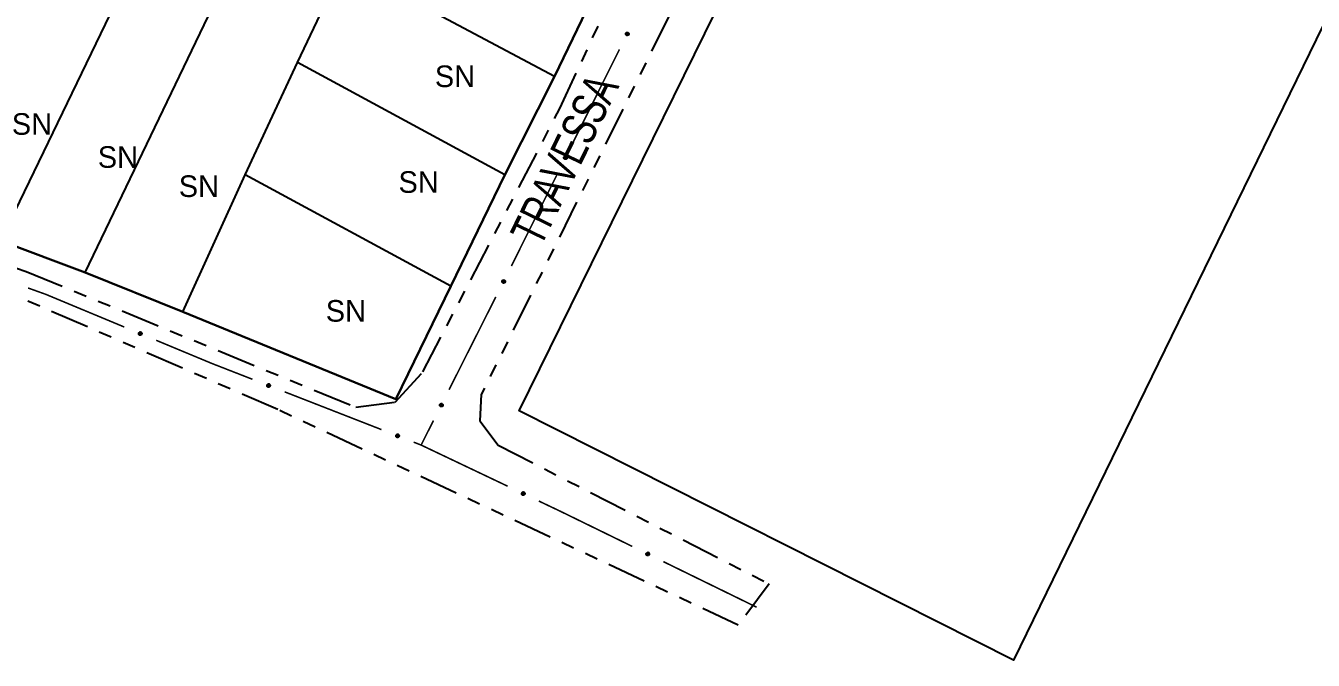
# Model space of a CAD drawing. Extents: x 203665 to 205970, y 4870865 to 4873745.
# Drawn here: x 205317 to 205465.8, y 4873037.1 to 4873110.5 of the extents above; entities that cross this region are included whole.
import ezdxf
from ezdxf.enums import TextEntityAlignment as Align

# ---------------------------------------------------------------- set-up
doc = ezdxf.new("R2010")
doc.units = 0
doc.header["$LTSCALE"] = 1.5
doc.header["$MEASUREMENT"] = 0
doc.linetypes.add('TRACO_25', pattern=[8, 3, -1, 1, -1, 1, -1])
for name, color, linetype in [('CD_MALHA_LOTES', 7, 'CONTINUOUS'), ('RU-QUADRA', 210, 'CONTINUOUS'), ('SV-EIXO-RUA-N-PAV', 6, 'CONTINUOUS'), ('SV-RUA-NAO-PAV', 7, 'CONTINUOUS'), ('SV-TXT-RUA-N-PAV', 7, 'CONTINUOUS'), ('Th_NmrPort', 1, 'CONTINUOUS')]:
    doc.layers.add(name, color=color, linetype=linetype)
doc.styles.add('ARIAL', font='ARIAL.SHX')

msp = doc.modelspace()

# ---------------------------------------------------------------- linework, layer by layer
at = {"layer": 'CD_MALHA_LOTES', "linetype": 'Continuous', "flags": 128}
for points in [[(205374.019598, 4873065.967355), (205433.587825, 4873187.200051)], [(205490.448405, 4873158.900776), (205431.142209, 4873037.14402)], [(205314.077306, 4873085.657892), (205331.151619, 4873121.043787)], [(205378.068862, 4873104.662344), (205353.422462, 4873117.777396)], [(205323.826987, 4873081.995575), (205340.455883, 4873116.589618)], [(205382.819975, 4873114.511006), (205378.068862, 4873104.662344)], [(205348.374405, 4873106.246049), (205351.046906, 4873111.838505)], [(205342.336532, 4873093.279469), (205348.374405, 4873106.246049)], [(205372.327934, 4873093.279469), (205348.374405, 4873106.246049)], [(205378.068862, 4873104.662344), (205372.327934, 4873093.279469)], [(205335.11088, 4873077.442425), (205342.336532, 4873093.279469)], [(205366.092097, 4873080.411871), (205342.336532, 4873093.279469)], [(205372.327934, 4873093.279469), (205366.092097, 4873080.411871)], [(205323.826987, 4873081.995575), (205314.077306, 4873085.657892)], [(205335.11088, 4873077.442425), (205323.826987, 4873081.995575)], [(205366.092097, 4873080.411871), (205359.75728, 4873067.34631)], [(205359.75728, 4873067.34631), (205335.11088, 4873077.442425)], [(205431.142209, 4873037.14402), (205374.019598, 4873065.967355)]]:
    msp.add_lwpolyline(points, dxfattribs=at)
at = {"layer": 'RU-QUADRA', "linetype": 'Continuous', "flags": 128}
msp.add_lwpolyline([(205433.587825, 4873187.200051), (205490.448405, 4873158.900776), (205431.142209, 4873037.14402), (205374.019598, 4873065.967355)], close=True, dxfattribs=at)
msp.add_lwpolyline([(205314.077306, 4873085.657892), (205323.826987, 4873081.995575), (205335.11088, 4873077.442425), (205359.75728, 4873067.34631), (205366.092097, 4873080.411871), (205372.327934, 4873093.279469), (205378.068862, 4873104.662344), (205382.819975, 4873114.511006), (205387.769051, 4873124.50814), (205362.825707, 4873136.682868), (205352.63061, 4873141.582453), (205343.425328, 4873146.432548), (205332.784815, 4873151.530096), (205323.282588, 4873156.281209), (205312.444111, 4873161.230286)], dxfattribs=at)
at = {"layer": 'SV-EIXO-RUA-N-PAV'}
for points in [[(205386.651811, 4873109.651), (205386.667981, 4873109.604842), (205386.672439, 4873109.561865), (205386.665841, 4873109.52495), (205386.651504, 4873109.493849), (205386.633254, 4873109.463683), (205386.608143, 4873109.43733), (205386.573794, 4873109.414254), (205386.527605, 4873109.397708), (205386.483279, 4873109.396034), (205386.446742, 4873109.400566), (205386.413451, 4873109.413649), (205386.384443, 4873109.431869), (205386.357931, 4873109.458858), (205386.334886, 4873109.493895), (205386.319372, 4873109.540743), (205386.31529, 4873109.582906), (205386.32261, 4873109.618445), (205386.335974, 4873109.65183), (205386.354976, 4873109.682404), (205386.379774, 4873109.708131), (205386.415093, 4873109.731271), (205386.461534, 4873109.74597), (205386.503541, 4873109.750521), (205386.539173, 4873109.743702), (205386.571744, 4873109.729805), (205386.602223, 4873109.711868), (205386.629765, 4873109.687729), (205386.651811, 4873109.651)], [(205379.511273, 4873095.332735), (205379.527443, 4873095.286577), (205379.531902, 4873095.2436), (205379.525303, 4873095.206684), (205379.510967, 4873095.175584), (205379.492716, 4873095.145418), (205379.467606, 4873095.119064), (205379.433257, 4873095.095988), (205379.387068, 4873095.079442), (205379.342742, 4873095.077768), (205379.306204, 4873095.082301), (205379.272913, 4873095.095383), (205379.243906, 4873095.113604), (205379.217394, 4873095.140592), (205379.194348, 4873095.17563), (205379.178835, 4873095.222478), (205379.174753, 4873095.264641), (205379.182073, 4873095.30018), (205379.195436, 4873095.333565), (205379.214438, 4873095.364138), (205379.239236, 4873095.389865), (205379.274555, 4873095.413005), (205379.320997, 4873095.427704), (205379.363003, 4873095.432256), (205379.398635, 4873095.425437), (205379.431207, 4873095.41154), (205379.461685, 4873095.393603), (205379.489227, 4873095.369464), (205379.511273, 4873095.332735)], [(205372.364971, 4873081.016835), (205372.380945, 4873080.970609), (205372.38522, 4873080.927613), (205372.378465, 4873080.890726), (205372.363996, 4873080.859687), (205372.345617, 4873080.829599), (205372.320395, 4873080.803353), (205372.285948, 4873080.780423), (205372.239689, 4873080.764074), (205372.195356, 4873080.762589), (205372.158838, 4873080.767277), (205372.125604, 4873080.7805), (205372.096674, 4873080.798844), (205372.070277, 4873080.825945), (205372.047381, 4873080.861081), (205372.032067, 4873080.907994), (205372.028164, 4873080.950174), (205372.035635, 4873080.985682), (205372.049141, 4873081.019009), (205372.068272, 4873081.049502), (205372.09318, 4873081.075123), (205372.128597, 4873081.098112), (205372.175101, 4873081.112614), (205372.217126, 4873081.116986), (205372.252729, 4873081.110016), (205372.285241, 4873081.095981), (205372.315643, 4873081.077914), (205372.343082, 4873081.053658), (205372.364971, 4873081.016835)], [(205330.296937, 4873074.752425), (205330.251987, 4873074.73315), (205330.209413, 4873074.725777), (205330.172134, 4873074.729847), (205330.14013, 4873074.742033), (205330.108792, 4873074.758188), (205330.08079, 4873074.781447), (205330.055429, 4873074.814145), (205330.035778, 4873074.859101), (205330.031091, 4873074.90321), (205330.033126, 4873074.939971), (205330.043911, 4873074.974075), (205330.060115, 4873075.004256), (205330.085237, 4873075.032543), (205330.118624, 4873075.05792), (205330.164307, 4873075.076587), (205330.206095, 4873075.083529), (205330.24205, 4873075.078646), (205330.276267, 4873075.067585), (205330.308063, 4873075.050709), (205330.335418, 4873075.02772), (205330.360908, 4873074.994057), (205330.378735, 4873074.948724), (205330.386135, 4873074.907125), (205330.381757, 4873074.871111), (205330.37011, 4873074.837669), (205330.354289, 4873074.806041), (205330.332081, 4873074.776919), (205330.296937, 4873074.752425)], [(205345.130819, 4873068.752159), (205345.086314, 4873068.731877), (205345.043917, 4873068.723546), (205345.006556, 4873068.726776), (205344.974285, 4873068.738238), (205344.942591, 4873068.753683), (205344.914072, 4873068.776305), (205344.887982, 4873068.808424), (205344.867323, 4873068.852925), (205344.861643, 4873068.896918), (205344.862849, 4873068.933716), (205344.872864, 4873068.968054), (205344.888384, 4873068.998592), (205344.912862, 4873069.027438), (205344.94567, 4873069.053561), (205344.99092, 4873069.073251), (205345.032541, 4873069.081134), (205345.068597, 4873069.077061), (205345.103054, 4873069.066774), (205345.135222, 4873069.050618), (205345.163089, 4873069.028251), (205345.189331, 4873068.995171), (205345.208173, 4873068.950251), (205345.216509, 4873068.908829), (205345.212944, 4873068.872726), (205345.202052, 4873068.83903), (205345.186948, 4873068.807053), (205345.165401, 4873068.777439), (205345.130819, 4873068.752159)], [(205365.16357, 4873066.729085), (205365.179543, 4873066.682858), (205365.183819, 4873066.639863), (205365.177064, 4873066.602976), (205365.162595, 4873066.571936), (205365.144216, 4873066.541848), (205365.118994, 4873066.515602), (205365.084547, 4873066.492672), (205365.038288, 4873066.476323), (205364.993955, 4873066.474838), (205364.957437, 4873066.479526), (205364.924202, 4873066.49275), (205364.895273, 4873066.511093), (205364.868876, 4873066.538195), (205364.84598, 4873066.57333), (205364.830666, 4873066.620243), (205364.826763, 4873066.662424), (205364.834234, 4873066.697931), (205364.84774, 4873066.731259), (205364.866871, 4873066.761751), (205364.891779, 4873066.787372), (205364.927196, 4873066.810362), (205364.973699, 4873066.824863), (205365.015725, 4873066.829236), (205365.051328, 4873066.822265), (205365.08384, 4873066.80823), (205365.114242, 4873066.790163), (205365.141681, 4873066.765907), (205365.16357, 4873066.729085)], [(205360.03669, 4873062.937092), (205359.992185, 4873062.91681), (205359.949788, 4873062.908479), (205359.912427, 4873062.911708), (205359.880156, 4873062.923171), (205359.848462, 4873062.938616), (205359.819943, 4873062.961238), (205359.793853, 4873062.993357), (205359.773194, 4873063.037858), (205359.767514, 4873063.081851), (205359.76872, 4873063.118649), (205359.778735, 4873063.152987), (205359.794255, 4873063.183525), (205359.818733, 4873063.212371), (205359.851541, 4873063.238494), (205359.896791, 4873063.258184), (205359.938412, 4873063.266066), (205359.974468, 4873063.261994), (205360.008925, 4873063.251707), (205360.041093, 4873063.235551), (205360.06896, 4873063.213184), (205360.095202, 4873063.180104), (205360.114044, 4873063.135184), (205360.12238, 4873063.093762), (205360.118815, 4873063.057659), (205360.107923, 4873063.023963), (205360.092819, 4873062.991986), (205360.071272, 4873062.962372), (205360.03669, 4873062.937092)], [(205374.55692, 4873056.249981), (205374.511069, 4873056.23296), (205374.468181, 4873056.227708), (205374.43115, 4873056.233623), (205374.39979, 4873056.247382), (205374.369292, 4873056.265072), (205374.342479, 4873056.289691), (205374.318772, 4873056.323608), (205374.301375, 4873056.369483), (205374.298882, 4873056.413771), (205374.302738, 4873056.450386), (205374.315203, 4873056.483913), (205374.332884, 4873056.513252), (205374.359378, 4873056.540258), (205374.393984, 4873056.563947), (205374.440537, 4873056.580324), (205374.482618, 4873056.585185), (205374.518286, 4873056.578523), (205374.551912, 4873056.565779), (205374.582831, 4873056.547346), (205374.609012, 4873056.523027), (205374.632801, 4873056.488142), (205374.648356, 4873056.44198), (205374.653683, 4873056.400065), (205374.647524, 4873056.364313), (205374.634232, 4873056.33149), (205374.616861, 4873056.300685), (205374.593235, 4873056.272702), (205374.55692, 4873056.249981)], [(205388.951081, 4873049.266842), (205388.905049, 4873049.250314), (205388.862108, 4873049.245522), (205388.825143, 4873049.251834), (205388.793932, 4873049.265929), (205388.763625, 4873049.283945), (205388.737078, 4873049.30885), (205388.713736, 4873049.343019), (205388.696832, 4873049.389078), (205388.694815, 4873049.43339), (205388.699063, 4873049.469962), (205388.711887, 4873049.503353), (205388.729882, 4873049.532501), (205388.756664, 4873049.559222), (205388.791522, 4873049.582538), (205388.838248, 4873049.598415), (205388.880378, 4873049.602824), (205388.915973, 4873049.59578), (205388.94946, 4873049.582676), (205388.98018, 4873049.563912), (205389.006099, 4873049.539314), (205389.029512, 4873049.504175), (205389.044571, 4873049.457849), (205389.049448, 4873049.415879), (205389.042906, 4873049.380195), (205389.029262, 4873049.347517), (205389.011562, 4873049.3169), (205388.987638, 4873049.289172), (205388.951081, 4873049.266842)]]:
    msp.add_lwpolyline(points, close=True, dxfattribs=at)
for points in [[(205386.354976, 4873109.682404), (205386.31529, 4873109.582906)], [(205386.379774, 4873109.708131), (205386.319372, 4873109.540743)], [(205386.366006, 4873109.6911), (205386.319757, 4873109.567785)], [(205386.397105, 4873109.713711), (205386.330176, 4873109.524469)], [(205386.415093, 4873109.731271), (205386.334886, 4873109.493895)], [(205386.437969, 4873109.734501), (205386.347309, 4873109.479329)], [(205386.461534, 4873109.74597), (205386.357931, 4873109.458858)], [(205386.480672, 4873109.74675), (205386.372359, 4873109.450064)], [(205386.503541, 4873109.750521), (205386.384443, 4873109.431869)], [(205386.51912, 4873109.744349), (205386.399845, 4873109.425683)], [(205386.539173, 4873109.743702), (205386.413451, 4873109.413649)], [(205386.553913, 4873109.734622), (205386.428543, 4873109.409847)], [(205386.571744, 4873109.729805), (205386.446742, 4873109.400566)], [(205386.586274, 4873109.716959), (205386.468826, 4873109.401956)], [(205386.602223, 4873109.711868), (205386.483279, 4873109.396034)], [(205386.613756, 4873109.695629), (205386.507882, 4873109.400776)], [(205386.629765, 4873109.687729), (205386.527605, 4873109.397708)], [(205386.638803, 4873109.669415), (205386.550589, 4873109.409974)], [(205386.651811, 4873109.651), (205386.573794, 4873109.414254)], [(205386.659597, 4873109.6255), (205386.593892, 4873109.432598)], [(205386.667981, 4873109.604842), (205386.608143, 4873109.43733)], [(205386.670628, 4873109.580354), (205386.623766, 4873109.458869)], [(205386.672439, 4873109.561865), (205386.633254, 4873109.463683)], [(205379.214438, 4873095.364138), (205379.174753, 4873095.264641)], [(205379.239236, 4873095.389865), (205379.178835, 4873095.222478)], [(205379.225469, 4873095.372834), (205379.179219, 4873095.249519)], [(205379.256567, 4873095.395445), (205379.189638, 4873095.206203)], [(205379.274555, 4873095.413005), (205379.194348, 4873095.17563)], [(205379.297431, 4873095.416236), (205379.206772, 4873095.161064)], [(205379.320997, 4873095.427704), (205379.217394, 4873095.140592)], [(205379.340135, 4873095.428485), (205379.231822, 4873095.131799)], [(205379.363003, 4873095.432256), (205379.243906, 4873095.113604)], [(205379.378582, 4873095.426084), (205379.259308, 4873095.107418)], [(205379.398635, 4873095.425437), (205379.272913, 4873095.095383)], [(205379.413376, 4873095.416356), (205379.288005, 4873095.091582)], [(205379.431207, 4873095.41154), (205379.306204, 4873095.082301)], [(205379.445736, 4873095.398693), (205379.328289, 4873095.083691)], [(205379.461685, 4873095.393603), (205379.342742, 4873095.077768)], [(205379.473219, 4873095.377364), (205379.367345, 4873095.082511)], [(205379.489227, 4873095.369464), (205379.387068, 4873095.079442)], [(205379.498266, 4873095.35115), (205379.410052, 4873095.091709)], [(205379.511273, 4873095.332735), (205379.433257, 4873095.095988)], [(205379.519059, 4873095.307234), (205379.453355, 4873095.114332)], [(205379.527443, 4873095.286577), (205379.467606, 4873095.119064)], [(205379.53009, 4873095.262089), (205379.483229, 4873095.140603)], [(205379.531902, 4873095.2436), (205379.492716, 4873095.145418)], [(205372.068272, 4873081.049502), (205372.028164, 4873080.950174)], [(205372.09318, 4873081.075123), (205372.032067, 4873080.907994)], [(205372.07934, 4873081.058151), (205372.032566, 4873080.935034)], [(205372.110535, 4873081.080629), (205372.042801, 4873080.891674)], [(205372.128597, 4873081.098112), (205372.047381, 4873080.861081)], [(205372.151487, 4873081.101246), (205372.059742, 4873080.846462)], [(205372.175101, 4873081.112614), (205372.070277, 4873080.825945)], [(205372.194242, 4873081.113313), (205372.084667, 4873080.81709)], [(205372.217126, 4873081.116986), (205372.096674, 4873080.798844)], [(205372.232679, 4873081.110748), (205372.112049, 4873080.792593)], [(205372.252729, 4873081.110016), (205372.125604, 4873080.7805)], [(205372.26743, 4873081.100873), (205372.140679, 4873080.776635)], [(205372.285241, 4873081.095981), (205372.158838, 4873080.767277)], [(205372.299716, 4873081.083072), (205372.180929, 4873080.768572)], [(205372.315643, 4873081.077914), (205372.195356, 4873080.762589)], [(205372.327107, 4873081.061626), (205372.219979, 4873080.767226)], [(205372.343082, 4873081.053658), (205372.239689, 4873080.764074)], [(205372.352042, 4873081.035305), (205372.262725, 4873080.776242)], [(205372.364971, 4873081.016835), (205372.285948, 4873080.780423)], [(205372.372649, 4873080.991302), (205372.306124, 4873080.798681)], [(205372.380945, 4873080.970609), (205372.320395, 4873080.803353)], [(205372.383488, 4873080.94611), (205372.33611, 4873080.824825)], [(205372.38522, 4873080.927613), (205372.345617, 4873080.829599)], [(205330.354289, 4873074.806041), (205330.031091, 4873074.90321)], [(205330.37011, 4873074.837669), (205330.033126, 4873074.939971)], [(205330.332081, 4873074.776919), (205330.035778, 4873074.859101)], [(205330.358282, 4873074.822299), (205330.036015, 4873074.918033)], [(205330.338872, 4873074.793428), (205330.037497, 4873074.878987)], [(205330.373701, 4873074.855787), (205330.041146, 4873074.95876)], [(205330.381757, 4873074.871111), (205330.043911, 4873074.974075)], [(205330.314424, 4873074.766655), (205330.04958, 4873074.837005)], [(205330.381038, 4873074.891162), (205330.054992, 4873074.988469)], [(205330.296937, 4873074.752425), (205330.055429, 4873074.814145)], [(205330.386135, 4873074.907125), (205330.060115, 4873075.004256)], [(205330.272026, 4873074.742921), (205330.075099, 4873074.795342)], [(205330.380816, 4873074.929684), (205330.077446, 4873075.01755)], [(205330.251987, 4873074.73315), (205330.08079, 4873074.781447)], [(205330.378735, 4873074.948724), (205330.085237, 4873075.032543)], [(205330.227736, 4873074.728842), (205330.103343, 4873074.767326)], [(205330.365689, 4873074.971454), (205330.104938, 4873075.044534)], [(205330.209413, 4873074.725777), (205330.108792, 4873074.758188)], [(205330.360908, 4873074.994057), (205330.118624, 4873075.05792)], [(205330.342165, 4873075.010808), (205330.148806, 4873075.064701)], [(205330.335418, 4873075.02772), (205330.164307, 4873075.076587)], [(205330.31749, 4873075.040296), (205330.191312, 4873075.078044)], [(205330.308063, 4873075.050709), (205330.206095, 4873075.083529)], [(205345.186948, 4873068.807053), (205344.861643, 4873068.896918)], [(205345.202052, 4873068.83903), (205344.862849, 4873068.933716)], [(205345.190573, 4873068.823398), (205344.866232, 4873068.911848)], [(205345.165401, 4873068.777439), (205344.867323, 4873068.852925)], [(205345.171819, 4873068.794097), (205344.868593, 4873068.872845)], [(205345.205235, 4873068.857225), (205344.870445, 4873068.95268)], [(205345.212944, 4873068.872726), (205344.872864, 4873068.968054)], [(205345.14798, 4873068.76678), (205344.881619, 4873068.831146)], [(205345.211773, 4873068.892756), (205344.883618, 4873068.982693)], [(205345.130819, 4873068.752159), (205344.887982, 4873068.808424)], [(205345.216509, 4873068.908829), (205344.888384, 4873068.998592)], [(205345.210683, 4873068.931262), (205344.90541, 4873069.012274)], [(205345.106128, 4873068.742097), (205344.90807, 4873068.790069)], [(205345.208173, 4873068.950251), (205344.912862, 4873069.027438)], [(205345.086314, 4873068.731877), (205344.914072, 4873068.776305)], [(205345.194619, 4873068.972682), (205344.932288, 4873069.03987)], [(205345.062166, 4873068.727024), (205344.936937, 4873068.762696)], [(205345.043917, 4873068.723546), (205344.942591, 4873068.753683)], [(205345.189331, 4873068.995171), (205344.94567, 4873069.053561)], [(205345.170215, 4873069.011496), (205344.975691, 4873069.061019)], [(205345.163089, 4873069.028251), (205344.99092, 4873069.073251)], [(205345.144881, 4873069.04042), (205345.017886, 4873069.075317)], [(205345.135222, 4873069.050618), (205345.032541, 4873069.081134)], [(205364.891779, 4873066.787372), (205364.830666, 4873066.620243)], [(205364.877939, 4873066.7704), (205364.831165, 4873066.647283)], [(205364.909133, 4873066.792878), (205364.8414, 4873066.603923)], [(205364.927196, 4873066.810362), (205364.84598, 4873066.57333)], [(205364.950086, 4873066.813495), (205364.858341, 4873066.558711)], [(205364.973699, 4873066.824863), (205364.868876, 4873066.538195)], [(205364.992841, 4873066.825562), (205364.883266, 4873066.52934)], [(205365.015725, 4873066.829236), (205364.895273, 4873066.511093)], [(205365.031278, 4873066.822997), (205364.910648, 4873066.504842)], [(205365.051328, 4873066.822265), (205364.924202, 4873066.49275)], [(205365.066029, 4873066.813122), (205364.939278, 4873066.488884)], [(205365.08384, 4873066.80823), (205364.957437, 4873066.479526)], [(205365.098315, 4873066.795321), (205364.979528, 4873066.480821)], [(205365.114242, 4873066.790163), (205364.993955, 4873066.474838)], [(205365.125706, 4873066.773875), (205365.018578, 4873066.479475)], [(205364.866871, 4873066.761751), (205364.826763, 4873066.662424)], [(205365.141681, 4873066.765907), (205365.038288, 4873066.476323)], [(205365.150641, 4873066.747555), (205365.061324, 4873066.488491)], [(205365.16357, 4873066.729085), (205365.084547, 4873066.492672)], [(205365.171248, 4873066.703551), (205365.104723, 4873066.510931)], [(205365.179543, 4873066.682858), (205365.118994, 4873066.515602)], [(205365.182087, 4873066.658359), (205365.134708, 4873066.537074)], [(205365.183819, 4873066.639863), (205365.144216, 4873066.541848)], [(205360.092819, 4873062.991986), (205359.767514, 4873063.081851)], [(205360.107923, 4873063.023963), (205359.76872, 4873063.118649)], [(205360.096445, 4873063.00833), (205359.772104, 4873063.09678)], [(205360.071272, 4873062.962372), (205359.773194, 4873063.037858)], [(205360.07769, 4873062.97903), (205359.774464, 4873063.057778)], [(205360.111106, 4873063.042157), (205359.776316, 4873063.137613)], [(205360.118815, 4873063.057659), (205359.778735, 4873063.152987)], [(205360.053851, 4873062.951713), (205359.78749, 4873063.016079)], [(205360.117644, 4873063.077688), (205359.789489, 4873063.167626)], [(205360.03669, 4873062.937092), (205359.793853, 4873062.993357)], [(205360.12238, 4873063.093762), (205359.794255, 4873063.183525)], [(205360.116554, 4873063.116195), (205359.811282, 4873063.197206)], [(205360.011999, 4873062.927029), (205359.813941, 4873062.975002)], [(205360.114044, 4873063.135184), (205359.818733, 4873063.212371)], [(205359.992185, 4873062.91681), (205359.819943, 4873062.961238)], [(205360.10049, 4873063.157614), (205359.838159, 4873063.224802)], [(205359.968037, 4873062.911957), (205359.842808, 4873062.947628)], [(205359.949788, 4873062.908479), (205359.848462, 4873062.938616)], [(205360.095202, 4873063.180104), (205359.851541, 4873063.238494)], [(205360.076086, 4873063.196429), (205359.881562, 4873063.245952)], [(205360.06896, 4873063.213184), (205359.896791, 4873063.258184)], [(205360.050752, 4873063.225353), (205359.923757, 4873063.260249)], [(205360.041093, 4873063.235551), (205359.938412, 4873063.266066)], [(205374.616861, 4873056.300685), (205374.298882, 4873056.413771)], [(205374.593235, 4873056.272702), (205374.301375, 4873056.369483)], [(205374.634232, 4873056.33149), (205374.302738, 4873056.450386)], [(205374.600838, 4873056.288853), (205374.304078, 4873056.389259)], [(205374.621656, 4873056.316726), (205374.304536, 4873056.428331)], [(205374.638718, 4873056.349407), (205374.311681, 4873056.468753)], [(205374.647524, 4873056.364313), (205374.315203, 4873056.483913)], [(205374.6478, 4873056.384375), (205374.326984, 4873056.497738)], [(205374.653683, 4873056.400065), (205374.332884, 4873056.513252)], [(205374.64949, 4873056.42286), (205374.350853, 4873056.52567)], [(205374.648356, 4873056.44198), (205374.359378, 4873056.540258)], [(205374.636454, 4873056.465329), (205374.37965, 4873056.551257)], [(205374.632801, 4873056.488142), (205374.393984, 4873056.563947)], [(205374.614912, 4873056.505802), (205374.424465, 4873056.569222)], [(205374.609012, 4873056.523027), (205374.440537, 4873056.580324)], [(205374.59173, 4873056.536477), (205374.467581, 4873056.58044)], [(205374.582831, 4873056.547346), (205374.482618, 4873056.585185)], [(205374.575091, 4873056.263326), (205374.314064, 4873056.34673)], [(205374.55692, 4873056.249981), (205374.318772, 4873056.323608)], [(205374.531568, 4873056.241725), (205374.337484, 4873056.303852)], [(205374.511069, 4873056.23296), (205374.342479, 4873056.289691)], [(205374.486634, 4873056.229861), (205374.364303, 4873056.274469)], [(205374.468181, 4873056.227708), (205374.369292, 4873056.265072)], [(205389.011562, 4873049.3169), (205388.694815, 4873049.43339)], [(205388.987638, 4873049.289172), (205388.696832, 4873049.389078)], [(205389.029262, 4873049.347517), (205388.699063, 4873049.469962)], [(205388.995413, 4873049.305241), (205388.699748, 4873049.408825)], [(205389.016529, 4873049.332888), (205388.700624, 4873049.447889)], [(205389.03394, 4873049.365385), (205388.708203, 4873049.488232)], [(205388.969394, 4873049.279992), (205388.709276, 4873049.36619)], [(205389.042906, 4873049.380195), (205388.711887, 4873049.503353)], [(205388.951081, 4873049.266842), (205388.713736, 4873049.343019)], [(205389.043397, 4873049.400253), (205388.723816, 4873049.517052)], [(205389.049448, 4873049.415879), (205388.729882, 4873049.532501)], [(205388.925641, 4873049.258858), (205388.732235, 4873049.323064)], [(205388.905049, 4873049.250314), (205388.737078, 4873049.30885)], [(205389.0455, 4873049.438718), (205388.747983, 4873049.544726)], [(205389.044571, 4873049.457849), (205388.756664, 4873049.559222)], [(205388.880582, 4873049.247477), (205388.758737, 4873049.293395)], [(205388.862108, 4873049.245522), (205388.763625, 4873049.283945)], [(205389.03292, 4873049.481325), (205388.777053, 4873049.570002)], [(205389.029512, 4873049.504175), (205388.791522, 4873049.582538)], [(205389.011813, 4873049.522026), (205388.822058, 4873049.587485)], [(205389.006099, 4873049.539314), (205388.838248, 4873049.598415)], [(205388.988962, 4873049.552949), (205388.865291, 4873049.59824)], [(205388.98018, 4873049.563912), (205388.880378, 4873049.602824)]]:
    msp.add_lwpolyline(points, dxfattribs=at)
at = {"layer": 'SV-EIXO-RUA-N-PAV', "const_width": 0.18}
for points in [[(205385.596611, 4873107.781766), (205380.241208, 4873097.043067)], [(205378.456073, 4873093.4635), (205373.10067, 4873082.724801)], [(205319.27915, 4873079.458468), (205317.243147, 4873080.189994)], [(205320.051465, 4873079.136946), (205319.27915, 4873079.458468)], [(205328.360212, 4873075.67794), (205320.051465, 4873079.136946)], [(205371.301827, 4873079.152108), (205365.900776, 4873068.436295)], [(205338.481855, 4873071.464209), (205332.052988, 4873074.140604)], [(205338.515653, 4873071.451024), (205338.481855, 4873071.464209)], [(205343.173737, 4873069.633815), (205338.515653, 4873071.451024)], [(205358.079608, 4873063.818748), (205346.900205, 4873068.180048)], [(205364.100426, 4873064.864357), (205362.750163, 4873062.185404)], [(205362.670669, 4873062.027686), (205361.806076, 4873062.364981)], [(205362.750163, 4873062.185404), (205362.670669, 4873062.027686)], [(205362.735634, 4873061.996775), (205362.670669, 4873062.027686)], [(205372.6685, 4873057.270449), (205362.735634, 4873061.996775)], [(205378.865225, 4873054.32188), (205376.280452, 4873055.551785)], [(205378.988775, 4873054.261458), (205378.865225, 4873054.32188)], [(205387.073716, 4873050.307509), (205378.988775, 4873054.261458)], [(205401.446946, 4873043.278265), (205390.667024, 4873048.550198)]]:
    msp.add_lwpolyline(points, dxfattribs=at)
at = {"layer": 'SV-RUA-NAO-PAV', "linetype": 'TRACO_25'}
msp.add_polyline3d([(205463.406807, 4873300.289387, 3.827965), (205462.442474, 4873297.146474, 3.857551), (205459.613012, 4873291.160138, 3.995618), (205454.783051, 4873280.320693, 4.113962), (205448.47395, 4873268.809351, 4.133686), (205444.744849, 4873260.758832, 4.192857), (205429.505152, 4873200.235509, 4.133686), (205426.758534, 4873190.324978, 4.133686), (205425.050591, 4873184.324659, 4.261891), (205391.308493, 4873111.601441, 4.399959), (205369.625588, 4873067.869576, 4.449268), (205369.446471, 4873064.839381, 4.449268), (205371.576775, 4873062.009083, 4.429544), (205402.90412, 4873045.966427, 4.015342), (205399.31626, 4873041.206286, 3.975894), (205346.10142, 4873066.120639, 4.735265), (205314.544772, 4873079.843149, 5.287535)], dxfattribs=at)
msp.add_polyline3d([(205378.704323, 4873100.941354, 4.636646), (205388.246437, 4873121.492263, 4.666232), (205387.66525, 4873126.232612, 4.597198), (205384.124955, 4873130.183056, 4.685956), (205336.099038, 4873154.727124, 5.376293), (205254.176961, 4873193.15383, 5.938425), (205183.463832, 4873226.209611, 6.16525), (205180.944371, 4873226.329746, 6.16525), (205178.915497, 4873223.939686, 6.175112), (205151.637809, 4873166.027144, 5.425603), (205151.209417, 4873160.596799, 5.425603), (205152.840207, 4873156.426436, 5.405879), (205156.000226, 4873153.776098, 5.405879), (205193.626636, 4873135.953006, 5.119882), (205241.581786, 4873114.219132, 5.445327), (205263.369702, 4873103.917343, 5.524222), (205304.555219, 4873086.394093, 5.336845), (205317.033575, 4873082.113178, 5.277673), (205355.129293, 4873066.390204, 4.666232), (205359.678093, 4873066.990016, 4.587336), (205362.886387, 4873070.500092, 4.498579)], close=True, dxfattribs=at)

# ---------------------------------------------------------------- texts
at = {"layer": 'SV-TXT-RUA-N-PAV', "style": 'ARIAL', "width": 0.7}
msp.add_text('TRAVESSA', height=4, rotation=64, dxfattribs=at).set_placement((205376.471608, 4873084.806937))
at = {"layer": 'Th_NmrPort', "color": 1}
for p in [(205364.259297, 4873104.667916), (205315.366352, 4873099.153145), (205325.299607, 4873095.332662), (205360.056765, 4873092.442371), (205334.661717, 4873091.961224), (205351.651703, 4873077.542488)]:
    msp.add_text('SN', height=2.5, dxfattribs=at).set_placement(p, align=Align.MIDDLE_LEFT)

doc.saveas('drawing.dxf')
